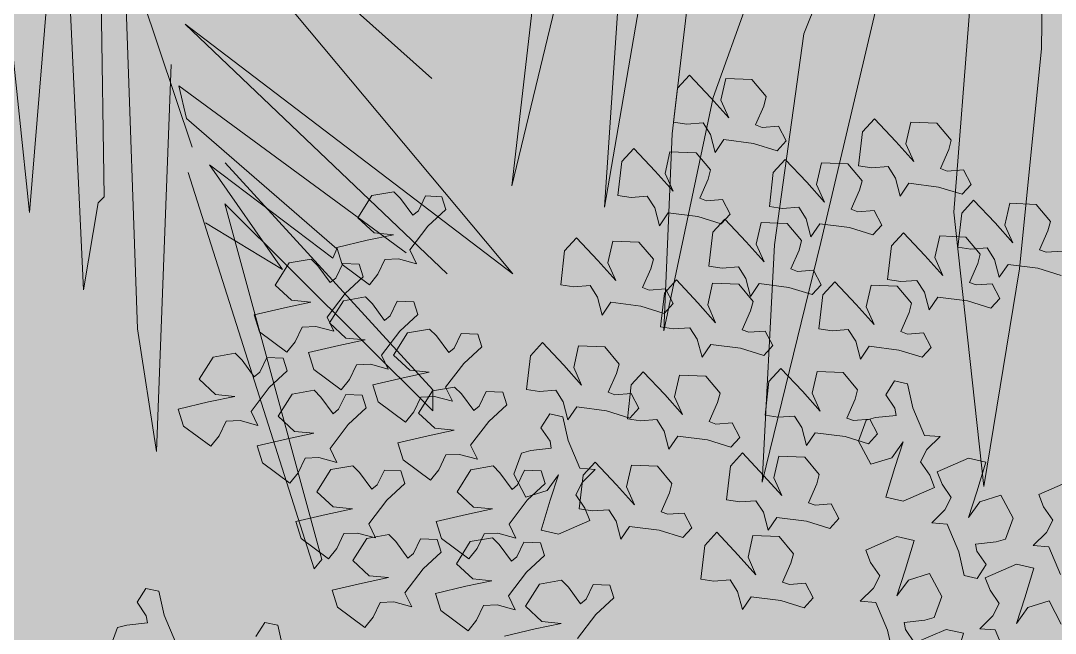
# Model space of a CAD drawing. Header units: metres. Extents: x 8 to 2416, y -346 to 476.
# Drawn here: x 49.028 to 49.904, y 55.114 to 55.633 of the extents above; entities that cross this region are included whole.
import ezdxf

# ---------------------------------------------------------------- set-up
doc = ezdxf.new("R2010")
doc.units = ezdxf.units.M
doc.layers.add('ARBOLES', color=86, linetype='Continuous', lineweight=0)
doc.layers.add('grama', color=7, linetype='Continuous', lineweight=0, true_color=0x698c45)

# ---------------------------------------------------------------- blocks, each defined once
blk = doc.blocks.new('A2')
at = {"layer": 'ARBOLES', "color": 87, "true_color": 0x4f6a34, "extrusion": (-5.08599e-09, -1.37735e-08, 1)}
for p, q in [((686.877, -230.174, 0), (666.926, -170.294, 0)), ((703.117, -225.517, 0), (680.828, -205.555, 0)), ((708.603, -238.74, 0), (680.828, -205.555, 0)), ((678.053, -208.051, 0), (675.872, -234.586, 0)), ((679.518, -239.832, 0), (678.053, -208.051, 0)), ((744.433, -223.484, 0), (744.59, -210.101, 0)), ((722.179, -226.812, 0), (727.726, -211.354, 0)), ((710.823, -212.868, 0), (708.552, -232.786, 0)), ((732.019, -213.2, 0), (728.324, -222.496, 0)), ((708.552, -232.786, 0), (713.062, -214.071, 0)), ((680.646, -215.387, 0), (680.923, -233.523, 0)), ((716.047, -215.801, 0), (714.828, -234.227, 0)), ((720.905, -216.602, 0), (719.405, -229.27, 0)), ((714.828, -234.227, 0), (717.496, -218.684, 0)), ((683.173, -242.461, 0), (682.353, -219.168, 0)), ((729.474, -236.631, 0), (733.455, -219.784, 0)), ((739.584, -220.44, 0), (738.49, -234.567, 0)), ((675.872, -234.586, 0), (674.458, -221.235, 0)), ((686.419, -221.836, 0), (704.157, -238.754, 0)), ((686.419, -221.836, 0), (708.603, -238.74, 0)), ((728.324, -222.496, 0), (726.333, -236.77, 0)), ((742.926, -238.395, 0), (744.433, -223.484, 0)), ((685.475, -224.562, 0), (684.474, -250.772, 0)), ((686.51, -228.229, 0), (685.994, -226.021, 0)), ((685.994, -226.021, 0), (701.396, -237.325, 0)), ((718.837, -242.614, 0), (722.179, -226.812, 0)), ((696.686, -237.047, 0), (686.51, -228.229, 0)), ((719.405, -229.27, 0), (718.837, -242.614, 0)), ((703.197, -246.602, 0), (689.117, -231.228, 0)), ((686.61, -231.893, 0), (695.157, -258.725, 0)), ((693.018, -238.456, 0), (688.07, -231.374, 0)), ((688.07, -231.374, 0), (696.423, -237.682, 0)), ((680.511, -233.933, 0), (679.518, -239.832, 0)), ((680.923, -233.523, 0), (680.511, -233.933, 0)), ((695.682, -258.091, 0), (689.108, -233.994, 0)), ((689.108, -233.994, 0), (703.192, -248.022, 0)), ((738.49, -234.567, 0), (740.522, -253.153, 0)), ((687.795, -235.298, 0), (693.018, -238.456, 0)), ((725.495, -252.842, 0), (729.474, -236.631, 0)), ((726.333, -236.77, 0), (725.495, -252.842, 0)), ((696.423, -237.682, 0), (696.686, -237.047, 0)), ((740.522, -253.153, 0), (742.926, -238.395, 0)), ((684.474, -250.772, 0), (683.173, -242.461, 0)), ((703.192, -248.022, 0), (703.197, -246.602, 0)), ((695.157, -258.725, 0), (695.682, -258.091, 0))]:
    blk.add_line(p, q, dxfattribs=at)
blk = doc.blocks.new('TREES')
at = {"layer": 'ARBOLES', "color": 252, "true_color": 0x8da178}
for p, q in [((-0.02161, 0.17486), (-0.02471, 0.17078)), ((-0.01485, 0.16891), (-0.02161, 0.17486)), ((-0.01112, 0.1749), (-0.01194, 0.16854)), ((-0.00358, 0.17531), (-0.01112, 0.1749)), ((0.00101, 0.17078), (-0.00358, 0.17531)), ((-0.02471, 0.17078), (-0.02491, 0.16095)), ((0.00054, 0.16802), (0.00101, 0.17078)), ((-0.00918, 0.16367), (-0.01485, 0.16891)), ((-0.01194, 0.16854), (-0.00918, 0.16367)), ((-0.00134, 0.16237), (0.00054, 0.16802)), ((0.03271, 0.16734), (0.02961, 0.16326)), ((0.03947, 0.16139), (0.03271, 0.16734)), ((0.0432, 0.16738), (0.04237, 0.16102)), ((0.05074, 0.16779), (0.0432, 0.16738)), ((0.05533, 0.16326), (0.05074, 0.16779)), ((-0.02107, 0.16073), (-0.01644, 0.16153)), ((-0.01644, 0.16153), (-0.014, 0.1584)), ((0.00066, 0.16182), (-0.00134, 0.16237)), ((0.00528, 0.16262), (0.00066, 0.16182)), ((0.00788, 0.15862), (0.00528, 0.16262)), ((0.02961, 0.16326), (0.02941, 0.15343)), ((0.04514, 0.15615), (0.03947, 0.16139)), ((0.05486, 0.1605), (0.05533, 0.16326)), ((-0.02491, 0.16095), (-0.02107, 0.16073)), ((-0.014, 0.1584), (-0.01216, 0.15338)), ((0.00556, 0.15556), (0.00788, 0.15862)), ((0.04237, 0.16102), (0.04514, 0.15615)), ((0.05297, 0.15485), (0.05486, 0.1605)), ((-0.01216, 0.15338), (-0.01, 0.1573)), ((-0.01, 0.1573), (-0.00136, 0.15702)), ((-0.00136, 0.15702), (0.00556, 0.15556)), ((-0.03565, 0.15233), (-0.03874, 0.14824)), ((-0.02889, 0.14637), (-0.03565, 0.15233)), ((-0.02516, 0.15237), (-0.02598, 0.146)), ((-0.01762, 0.15277), (-0.02516, 0.15237)), ((-0.01303, 0.14824), (-0.01762, 0.15277)), ((0.00817, 0.15327), (0.00508, 0.14919)), ((0.01493, 0.14732), (0.00817, 0.15327)), ((0.01866, 0.15331), (0.01784, 0.14695)), ((0.0262, 0.15372), (0.01866, 0.15331)), ((0.03079, 0.14919), (0.0262, 0.15372)), ((0.02941, 0.15343), (0.03325, 0.15321)), ((0.03325, 0.15321), (0.03788, 0.15401)), ((0.03788, 0.15401), (0.04032, 0.15089)), ((0.05497, 0.1543), (0.05297, 0.15485)), ((0.0596, 0.1551), (0.05497, 0.1543)), ((0.0622, 0.1511), (0.0596, 0.1551)), ((0.04032, 0.15089), (0.04215, 0.14586)), ((0.04215, 0.14586), (0.04432, 0.14978)), ((0.04432, 0.14978), (0.05296, 0.1495)), ((0.05296, 0.1495), (0.05988, 0.14804)), ((0.05988, 0.14804), (0.0622, 0.1511)), ((-0.03874, 0.14824), (-0.03895, 0.13841)), ((-0.02321, 0.14113), (-0.02889, 0.14637)), ((-0.01349, 0.14549), (-0.01303, 0.14824)), ((0.00508, 0.14919), (0.00487, 0.13936)), ((0.02061, 0.14208), (0.01493, 0.14732)), ((0.01784, 0.14695), (0.02061, 0.14208)), ((0.02844, 0.14078), (0.03033, 0.14643)), ((0.03033, 0.14643), (0.03079, 0.14919)), ((0.06337, 0.1467), (0.06028, 0.14261)), ((0.07013, 0.14075), (0.06337, 0.1467)), ((0.07386, 0.14674), (0.07304, 0.14037)), ((0.0814, 0.14715), (0.07386, 0.14674)), ((0.08599, 0.14262), (0.0814, 0.14715)), ((-0.02598, 0.146), (-0.02321, 0.14113)), ((-0.01538, 0.13983), (-0.01349, 0.14549)), ((0.03044, 0.14023), (0.02844, 0.14078)), ((0.03507, 0.14103), (0.03044, 0.14023)), ((0.03766, 0.13703), (0.03507, 0.14103)), ((0.06028, 0.14261), (0.06008, 0.13278)), ((0.07581, 0.13551), (0.07013, 0.14075)), ((0.07304, 0.14037), (0.07581, 0.13551)), ((0.08553, 0.13986), (0.08599, 0.14262)), ((-0.03895, 0.13841), (-0.0351, 0.1382)), ((-0.0351, 0.1382), (-0.03048, 0.139)), ((-0.03048, 0.139), (-0.02803, 0.13587)), ((-0.01338, 0.13928), (-0.01538, 0.13983)), ((-0.00875, 0.14008), (-0.01338, 0.13928)), ((-0.00616, 0.13608), (-0.00875, 0.14008)), ((0.00487, 0.13936), (0.00872, 0.13914)), ((0.00872, 0.13914), (0.01334, 0.13994)), ((0.01334, 0.13994), (0.01579, 0.13681)), ((0.08364, 0.13421), (0.08553, 0.13986)), ((-0.02803, 0.13587), (-0.0262, 0.13084)), ((-0.0262, 0.13084), (-0.02404, 0.13476)), ((-0.02404, 0.13476), (-0.01539, 0.13448)), ((-0.01539, 0.13448), (-0.00847, 0.13303)), ((-0.00759, 0.13449), (-0.01069, 0.1304)), ((-0.00847, 0.13303), (-0.00616, 0.13608)), ((-0.00083, 0.12853), (-0.00759, 0.13449)), ((0.0029, 0.13452), (0.00207, 0.12816)), ((0.01044, 0.13493), (0.0029, 0.13452)), ((0.01502, 0.1304), (0.01044, 0.13493)), ((0.01579, 0.13681), (0.01762, 0.13179)), ((0.01762, 0.13179), (0.01978, 0.13571)), ((0.01978, 0.13571), (0.02843, 0.13543)), ((0.02843, 0.13543), (0.03535, 0.13397)), ((0.03535, 0.13397), (0.03766, 0.13703)), ((0.04409, 0.13543), (0.04099, 0.13135)), ((0.05085, 0.12948), (0.04409, 0.13543)), ((0.05458, 0.13547), (0.05376, 0.12911)), ((0.06212, 0.13588), (0.05458, 0.13547)), ((0.06671, 0.13135), (0.06212, 0.13588)), ((0.09027, 0.13446), (0.08564, 0.13366)), ((-0.10965, 0.13172), (-0.11306, 0.12498)), ((-0.10343, 0.13343), (-0.10965, 0.13172)), ((-0.10127, 0.13165), (-0.10343, 0.13343)), ((-0.09732, 0.12719), (-0.10127, 0.13165)), ((-0.09422, 0.13305), (-0.09584, 0.12864)), ((-0.08946, 0.1333), (-0.09422, 0.13305)), ((-0.08797, 0.12976), (-0.08946, 0.1333)), ((0.04099, 0.13135), (0.04079, 0.12152)), ((0.06008, 0.13278), (0.06392, 0.13257)), ((0.06392, 0.13257), (0.06855, 0.13337)), ((0.06624, 0.12859), (0.06671, 0.13135)), ((0.06855, 0.13337), (0.07099, 0.13024)), ((0.08564, 0.13366), (0.08364, 0.13421)), ((-0.09584, 0.12864), (-0.09732, 0.12719)), ((-0.0927, 0.1245), (-0.08797, 0.12976)), ((-0.01069, 0.1304), (-0.01089, 0.12057)), ((0.00484, 0.12329), (-0.00083, 0.12853)), ((0.01456, 0.12764), (0.01502, 0.1304)), ((0.05652, 0.12424), (0.05085, 0.12948)), ((0.05376, 0.12911), (0.05652, 0.12424)), ((0.06436, 0.12294), (0.06624, 0.12859)), ((0.07099, 0.13024), (0.07282, 0.12521)), ((0.07282, 0.12521), (0.07499, 0.12914)), ((0.07499, 0.12914), (0.08363, 0.12886)), ((0.08363, 0.12886), (0.09055, 0.1274)), ((-0.03163, 0.12556), (-0.03917, 0.12515)), ((-0.02704, 0.12103), (-0.03163, 0.12556)), ((0.00207, 0.12816), (0.00484, 0.12329)), ((0.01267, 0.12199), (0.01456, 0.12764)), ((-0.11306, 0.12498), (-0.10796, 0.12109)), ((-0.09726, 0.11716), (-0.0927, 0.1245)), ((-0.04966, 0.12511), (-0.05276, 0.12102)), ((-0.0429, 0.11916), (-0.04966, 0.12511)), ((-0.03917, 0.12515), (-0.04, 0.11878)), ((0.06636, 0.12239), (0.06436, 0.12294)), ((0.07098, 0.12319), (0.06636, 0.12239)), ((0.07358, 0.11919), (0.07098, 0.12319)), ((-0.10236, 0.12105), (-0.10974, 0.11876)), ((-0.10796, 0.12109), (-0.10236, 0.12105)), ((-0.05276, 0.12102), (-0.05296, 0.11119)), ((-0.02751, 0.11827), (-0.02704, 0.12103)), ((-0.01089, 0.12057), (-0.00705, 0.12035)), ((-0.00705, 0.12035), (-0.00242, 0.12116)), ((-0.00242, 0.12116), (0.00002, 0.11803)), ((0.01467, 0.12144), (0.01267, 0.12199)), ((0.0193, 0.12224), (0.01467, 0.12144)), ((0.02189, 0.11824), (0.0193, 0.12224)), ((0.02569, 0.11947), (0.02259, 0.11538)), ((0.03245, 0.11351), (0.02569, 0.11947)), ((0.03618, 0.11951), (0.03536, 0.11314)), ((0.04372, 0.11991), (0.03618, 0.11951)), ((0.04079, 0.12152), (0.04463, 0.1213)), ((0.04831, 0.11538), (0.04372, 0.11991)), ((0.04463, 0.1213), (0.04926, 0.1221)), ((0.04926, 0.1221), (0.0517, 0.11897)), ((-0.10974, 0.11876), (-0.11827, 0.11588)), ((-0.09494, 0.11332), (-0.09726, 0.11716)), ((-0.03723, 0.11392), (-0.0429, 0.11916)), ((-0.04, 0.11878), (-0.03723, 0.11392)), ((-0.0294, 0.11262), (-0.02751, 0.11827)), ((0.00002, 0.11803), (0.00185, 0.113)), ((0.00185, 0.113), (0.00402, 0.11692)), ((0.00402, 0.11692), (0.01266, 0.11664)), ((0.01266, 0.11664), (0.01958, 0.11519)), ((0.01958, 0.11519), (0.02189, 0.11824)), ((0.0517, 0.11897), (0.05354, 0.11394)), ((0.05354, 0.11394), (0.0557, 0.11787)), ((0.0557, 0.11787), (0.06434, 0.11759)), ((0.06434, 0.11759), (0.07126, 0.11613)), ((0.07126, 0.11613), (0.07358, 0.11919)), ((-0.11827, 0.11588), (-0.11628, 0.11116)), ((-0.10577, 0.10929), (-0.10414, 0.11369)), ((-0.10414, 0.11369), (-0.10021, 0.11425)), ((-0.10021, 0.11425), (-0.09494, 0.11332)), ((-0.01986, 0.11572), (-0.02296, 0.11163)), ((-0.0131, 0.10977), (-0.01986, 0.11572)), ((-0.00937, 0.11576), (-0.01019, 0.10939)), ((-0.00183, 0.11616), (-0.00937, 0.11576)), ((0.00276, 0.11163), (-0.00183, 0.11616)), ((0.02259, 0.11538), (0.02239, 0.10555)), ((0.03812, 0.10827), (0.03245, 0.11351)), ((0.04784, 0.11263), (0.04831, 0.11538)), ((-0.12535, 0.11184), (-0.13157, 0.11013)), ((-0.12319, 0.11006), (-0.12535, 0.11184)), ((-0.11614, 0.11146), (-0.11776, 0.10705)), ((-0.11628, 0.11116), (-0.10787, 0.10607)), ((-0.11138, 0.11171), (-0.11614, 0.11146)), ((-0.10989, 0.10817), (-0.11138, 0.11171)), ((-0.05296, 0.11119), (-0.04912, 0.11098)), ((-0.04912, 0.11098), (-0.04449, 0.11178)), ((-0.04449, 0.11178), (-0.04205, 0.10865)), ((-0.0274, 0.11207), (-0.0294, 0.11262)), ((-0.02277, 0.11287), (-0.0274, 0.11207)), ((-0.02296, 0.11163), (-0.02316, 0.1018)), ((-0.02017, 0.10887), (-0.02277, 0.11287)), ((0.00229, 0.10888), (0.00276, 0.11163)), ((0.03536, 0.11314), (0.03812, 0.10827)), ((0.04596, 0.10697), (0.04784, 0.11263)), ((-0.13157, 0.11013), (-0.13498, 0.10339)), ((-0.11924, 0.1056), (-0.12319, 0.11006)), ((-0.11462, 0.10291), (-0.10989, 0.10817)), ((-0.10787, 0.10607), (-0.10577, 0.10929)), ((-0.04205, 0.10865), (-0.04022, 0.10362)), ((-0.04022, 0.10362), (-0.03805, 0.10755)), ((-0.03805, 0.10755), (-0.02941, 0.10727)), ((-0.02249, 0.10581), (-0.02017, 0.10887)), ((-0.00743, 0.10452), (-0.0131, 0.10977)), ((-0.01019, 0.10939), (-0.00743, 0.10452)), ((0.00041, 0.10322), (0.00229, 0.10888)), ((-0.11776, 0.10705), (-0.11924, 0.1056)), ((-0.02941, 0.10727), (-0.02249, 0.10581)), ((0.02239, 0.10555), (0.02623, 0.10534)), ((0.02623, 0.10534), (0.03086, 0.10614)), ((0.03086, 0.10614), (0.0333, 0.10301)), ((0.04795, 0.10642), (0.04596, 0.10697)), ((0.05258, 0.10722), (0.04795, 0.10642)), ((0.05518, 0.10322), (0.05258, 0.10722)), ((-0.13498, 0.10339), (-0.12988, 0.0995)), ((-0.11918, 0.09557), (-0.11462, 0.10291)), ((-0.10869, 0.10246), (-0.11491, 0.10075)), ((-0.10654, 0.10068), (-0.10869, 0.10246)), ((-0.09949, 0.10209), (-0.10111, 0.09768)), ((-0.09473, 0.10233), (-0.09949, 0.10209)), ((-0.09324, 0.0988), (-0.09473, 0.10233)), ((-0.02316, 0.1018), (-0.01932, 0.10159)), ((-0.01932, 0.10159), (-0.01469, 0.10239)), ((-0.01469, 0.10239), (-0.01225, 0.09926)), ((0.0024, 0.10267), (0.00041, 0.10322)), ((0.00703, 0.10347), (0.0024, 0.10267)), ((0.00963, 0.09947), (0.00703, 0.10347)), ((0.0333, 0.10301), (0.03514, 0.09798)), ((0.03514, 0.09798), (0.0373, 0.1019)), ((0.0373, 0.1019), (0.04594, 0.10162)), ((0.04594, 0.10162), (0.05286, 0.10017)), ((0.05286, 0.10017), (0.05518, 0.10322)), ((-0.12428, 0.09946), (-0.13166, 0.09717)), ((-0.12988, 0.0995), (-0.12428, 0.09946)), ((-0.11491, 0.10075), (-0.11833, 0.09402)), ((-0.10259, 0.09622), (-0.10654, 0.10068)), ((-0.09796, 0.09354), (-0.09324, 0.0988)), ((-0.01225, 0.09926), (-0.01041, 0.09423)), ((0.00731, 0.09642), (0.00963, 0.09947)), ((-0.13166, 0.09717), (-0.14019, 0.09429)), ((-0.11686, 0.09173), (-0.11918, 0.09557)), ((-0.10111, 0.09768), (-0.10259, 0.09622)), ((-0.01041, 0.09423), (-0.00825, 0.09816)), ((-0.00825, 0.09816), (0.00039, 0.09787)), ((0.00039, 0.09787), (0.00731, 0.09642)), ((-0.14019, 0.09429), (-0.1382, 0.08957)), ((-0.12606, 0.0921), (-0.12213, 0.09266)), ((-0.12213, 0.09266), (-0.11686, 0.09173)), ((-0.11833, 0.09402), (-0.11323, 0.09013)), ((-0.10253, 0.08619), (-0.09796, 0.09354)), ((-0.09563, 0.09324), (-0.09905, 0.0865)), ((-0.08941, 0.09494), (-0.09563, 0.09324)), ((-0.08726, 0.09316), (-0.08941, 0.09494)), ((-0.0833, 0.0887), (-0.08726, 0.09316)), ((-0.08021, 0.09457), (-0.08183, 0.09016)), ((-0.07545, 0.09481), (-0.08021, 0.09457)), ((-0.07396, 0.09128), (-0.07545, 0.09481)), ((-0.05666, 0.09413), (-0.05976, 0.09004)), ((-0.0499, 0.08818), (-0.05666, 0.09413)), ((-0.04617, 0.09417), (-0.04699, 0.0878)), ((-0.03863, 0.09457), (-0.04617, 0.09417)), ((-0.03404, 0.09004), (-0.03863, 0.09457)), ((0.01256, 0.09318), (0.00946, 0.08909)), ((0.01932, 0.08723), (0.01256, 0.09318)), ((0.02305, 0.09322), (0.02222, 0.08685)), ((0.03059, 0.09363), (0.02305, 0.09322)), ((0.03517, 0.08909), (0.03059, 0.09363)), ((0.04553, 0.09265), (0.04337, 0.0884)), ((0.04934, 0.09217), (0.04553, 0.09265)), ((-0.1382, 0.08957), (-0.12979, 0.08448)), ((-0.12768, 0.0877), (-0.12606, 0.0921)), ((-0.10763, 0.09009), (-0.11501, 0.08779)), ((-0.11323, 0.09013), (-0.10763, 0.09009)), ((-0.08183, 0.09016), (-0.0833, 0.0887)), ((-0.07868, 0.08602), (-0.07396, 0.09128)), ((-0.05976, 0.09004), (-0.05996, 0.08021)), ((-0.03451, 0.08729), (-0.03404, 0.09004)), ((0.05154, 0.08545), (0.04934, 0.09217)), ((-0.12979, 0.08448), (-0.12768, 0.0877)), ((-0.11501, 0.08779), (-0.12354, 0.08492)), ((-0.04423, 0.08293), (-0.0499, 0.08818)), ((-0.04699, 0.0878), (-0.04423, 0.08293)), ((-0.03639, 0.08163), (-0.03451, 0.08729)), ((-0.02688, 0.08848), (-0.02998, 0.0844)), ((-0.02012, 0.08253), (-0.02688, 0.08848)), ((-0.01639, 0.08852), (-0.01721, 0.08216)), ((-0.00885, 0.08893), (-0.01639, 0.08852)), ((-0.00426, 0.0844), (-0.00885, 0.08893)), ((0.00946, 0.08909), (0.00926, 0.07926)), ((0.02499, 0.08198), (0.01932, 0.08723)), ((0.02222, 0.08685), (0.02499, 0.08198)), ((0.03471, 0.08634), (0.03517, 0.08909)), ((0.04337, 0.0884), (0.04638, 0.08479)), ((-0.12354, 0.08492), (-0.12155, 0.08019)), ((-0.10021, 0.08235), (-0.10253, 0.08619)), ((-0.09905, 0.0865), (-0.09394, 0.08261)), ((-0.08324, 0.07867), (-0.07868, 0.08602)), ((-0.02998, 0.0844), (-0.03018, 0.07457)), ((-0.00472, 0.08164), (-0.00426, 0.0844)), ((0.03282, 0.08069), (0.03471, 0.08634)), ((0.04638, 0.08479), (0.0469, 0.08279)), ((0.05561, 0.07782), (0.05154, 0.08545)), ((-0.15083, 0.08104), (-0.15425, 0.07431)), ((-0.14461, 0.08275), (-0.15083, 0.08104)), ((-0.14246, 0.08097), (-0.14461, 0.08275)), ((-0.13851, 0.07651), (-0.14246, 0.08097)), ((-0.13541, 0.08237), (-0.13703, 0.07796)), ((-0.13065, 0.08262), (-0.13541, 0.08237)), ((-0.12916, 0.07909), (-0.13065, 0.08262)), ((-0.11103, 0.07832), (-0.10941, 0.08273)), ((-0.10941, 0.08273), (-0.10548, 0.08328)), ((-0.10548, 0.08328), (-0.10021, 0.08235)), ((-0.08835, 0.08257), (-0.09572, 0.08028)), ((-0.09394, 0.08261), (-0.08835, 0.08257)), ((-0.05612, 0.08), (-0.05149, 0.0808)), ((-0.05149, 0.0808), (-0.04905, 0.07767)), ((-0.0344, 0.08108), (-0.03639, 0.08163)), ((-0.02977, 0.08188), (-0.0344, 0.08108)), ((-0.02717, 0.07788), (-0.02977, 0.08188)), ((-0.01445, 0.07729), (-0.02012, 0.08253)), ((-0.01721, 0.08216), (-0.01445, 0.07729)), ((-0.00661, 0.07599), (-0.00472, 0.08164)), ((0.03482, 0.08013), (0.03282, 0.08069)), ((0.03945, 0.08094), (0.03482, 0.08013)), ((0.03844, 0.08062), (0.03681, 0.07438)), ((0.04106, 0.08159), (0.03844, 0.08062)), ((0.04205, 0.07694), (0.03945, 0.08094)), ((0.0469, 0.08279), (0.04106, 0.08159)), ((-0.13703, 0.07796), (-0.13851, 0.07651)), ((-0.13388, 0.07382), (-0.12916, 0.07909)), ((-0.12155, 0.08019), (-0.11314, 0.0751)), ((-0.11314, 0.0751), (-0.11103, 0.07832)), ((-0.09572, 0.08028), (-0.10426, 0.0774)), ((-0.08066, 0.07898), (-0.08688, 0.07727)), ((-0.08093, 0.07484), (-0.08324, 0.07867)), ((-0.07851, 0.0772), (-0.08066, 0.07898)), ((-0.07146, 0.0786), (-0.07308, 0.07419)), ((-0.0667, 0.07885), (-0.07146, 0.0786)), ((-0.06521, 0.07532), (-0.0667, 0.07885)), ((-0.05996, 0.08021), (-0.05612, 0.08)), ((-0.04905, 0.07767), (-0.04722, 0.07264)), ((-0.02949, 0.07483), (-0.02717, 0.07788)), ((0.00926, 0.07926), (0.0131, 0.07905)), ((0.0131, 0.07905), (0.01773, 0.07985)), ((0.01773, 0.07985), (0.02017, 0.07672)), ((0.0601, 0.07791), (0.05561, 0.07782)), ((0.05666, 0.07381), (0.0601, 0.07791)), ((-0.10426, 0.0774), (-0.10227, 0.07267)), ((-0.09175, 0.0708), (-0.09013, 0.07521)), ((-0.08688, 0.07727), (-0.0903, 0.07054)), ((-0.09013, 0.07521), (-0.0862, 0.07576)), ((-0.0862, 0.07576), (-0.08093, 0.07484)), ((-0.07456, 0.07274), (-0.07851, 0.0772)), ((-0.06993, 0.07005), (-0.06521, 0.07532)), ((-0.04722, 0.07264), (-0.04505, 0.07657)), ((-0.04505, 0.07657), (-0.03641, 0.07628)), ((-0.03641, 0.07628), (-0.02949, 0.07483)), ((-0.02634, 0.07435), (-0.02171, 0.07515)), ((-0.02171, 0.07515), (-0.01926, 0.07202)), ((-0.00461, 0.07544), (-0.00661, 0.07599)), ((0.00002, 0.07624), (-0.00461, 0.07544)), ((0.00261, 0.07224), (0.00002, 0.07624)), ((0.02017, 0.07672), (0.022, 0.07169)), ((0.022, 0.07169), (0.02417, 0.07562)), ((0.02417, 0.07562), (0.03281, 0.07534)), ((0.03281, 0.07534), (0.03973, 0.07388)), ((0.03973, 0.07388), (0.04205, 0.07694)), ((0.04686, 0.07052), (0.04969, 0.07535)), ((0.04969, 0.07535), (0.04799, 0.06782)), ((-0.15425, 0.07431), (-0.14915, 0.07041)), ((-0.13844, 0.06648), (-0.13388, 0.07382)), ((-0.12718, 0.07257), (-0.1306, 0.06584)), ((-0.12096, 0.07428), (-0.12718, 0.07257)), ((-0.11881, 0.0725), (-0.12096, 0.07428)), ((-0.11486, 0.06804), (-0.11881, 0.0725)), ((-0.11176, 0.0739), (-0.11338, 0.0695)), ((-0.107, 0.07415), (-0.11176, 0.0739)), ((-0.10551, 0.07062), (-0.107, 0.07415)), ((-0.10227, 0.07267), (-0.09385, 0.06758)), ((-0.07308, 0.07419), (-0.07456, 0.07274)), ((-0.0526, 0.07388), (-0.05477, 0.06963)), ((-0.0488, 0.0734), (-0.0526, 0.07388)), ((-0.0466, 0.06668), (-0.0488, 0.0734)), ((-0.03018, 0.07457), (-0.02634, 0.07435)), ((-0.01926, 0.07202), (-0.01743, 0.06699)), ((0.00029, 0.06918), (0.00261, 0.07224)), ((0.03681, 0.07438), (0.04093, 0.06805)), ((0.05517, 0.07013), (0.05666, 0.07381)), ((0.06883, 0.07244), (0.06021, 0.0677)), ((0.07391, 0.0718), (0.06883, 0.07244)), ((0.07214, 0.06297), (0.07391, 0.0718)), ((-0.14355, 0.07037), (-0.15093, 0.06808)), ((-0.14915, 0.07041), (-0.14355, 0.07037)), ((-0.11338, 0.0695), (-0.11486, 0.06804)), ((-0.11023, 0.06535), (-0.10551, 0.07062)), ((-0.09385, 0.06758), (-0.09175, 0.0708)), ((-0.0903, 0.07054), (-0.0852, 0.06664)), ((-0.07449, 0.06271), (-0.06993, 0.07005)), ((-0.05477, 0.06963), (-0.05176, 0.06602)), ((-0.01743, 0.06699), (-0.01527, 0.07092)), ((-0.01527, 0.07092), (-0.00663, 0.07064)), ((-0.00663, 0.07064), (0.00029, 0.06918)), ((0.04093, 0.06805), (0.04686, 0.07052)), ((0.05818, 0.06652), (0.05517, 0.07013)), ((0.09863, 0.06869), (0.09001, 0.06395)), ((-0.15093, 0.06808), (-0.15946, 0.0652)), ((-0.13613, 0.06264), (-0.13844, 0.06648)), ((-0.1306, 0.06584), (-0.1255, 0.06194)), ((-0.0796, 0.0666), (-0.08697, 0.06431)), ((-0.0852, 0.06664), (-0.0796, 0.0666)), ((-0.05176, 0.06602), (-0.05124, 0.06402)), ((-0.04252, 0.05906), (-0.0466, 0.06668)), ((0.00379, 0.06784), (0.00069, 0.06375)), ((0.01055, 0.06189), (0.00379, 0.06784)), ((0.01428, 0.06788), (0.01346, 0.06151)), ((0.02182, 0.06829), (0.01428, 0.06788)), ((0.02641, 0.06375), (0.02182, 0.06829)), ((0.04799, 0.06782), (0.04621, 0.05899)), ((0.05991, 0.06309), (0.05818, 0.06652)), ((0.06021, 0.0677), (0.06195, 0.06427)), ((-0.15946, 0.0652), (-0.15747, 0.06048)), ((-0.14695, 0.05861), (-0.14533, 0.06302)), ((-0.14533, 0.06302), (-0.1414, 0.06357)), ((-0.1414, 0.06357), (-0.13613, 0.06264)), ((-0.1148, 0.05801), (-0.11023, 0.06535)), ((-0.08697, 0.06431), (-0.09551, 0.06143)), ((-0.07218, 0.05887), (-0.07449, 0.06271)), ((-0.05708, 0.06282), (-0.0597, 0.06185)), ((-0.05124, 0.06402), (-0.05708, 0.06282)), ((0.00069, 0.06375), (0.00049, 0.05392)), ((0.02594, 0.061), (0.02641, 0.06375)), ((0.0513, 0.05835), (0.05991, 0.06309)), ((0.06195, 0.06427), (0.06496, 0.06066)), ((0.07044, 0.05544), (0.07214, 0.06297)), ((0.07919, 0.06274), (0.07327, 0.06027)), ((0.08332, 0.05641), (0.07919, 0.06274)), ((0.09001, 0.06395), (0.09175, 0.06052)), ((-0.15747, 0.06048), (-0.14906, 0.05539)), ((-0.1199, 0.0619), (-0.12728, 0.05961)), ((-0.1255, 0.06194), (-0.1199, 0.0619)), ((-0.09551, 0.06143), (-0.09352, 0.05671)), ((-0.08138, 0.05925), (-0.07745, 0.0598)), ((-0.07745, 0.0598), (-0.07218, 0.05887)), ((-0.0597, 0.06185), (-0.06133, 0.05561)), ((-0.03826, 0.06127), (-0.04136, 0.05718)), ((-0.0315, 0.05532), (-0.03826, 0.06127)), ((-0.02777, 0.06131), (-0.02859, 0.05494)), ((-0.02023, 0.06172), (-0.02777, 0.06131)), ((-0.01564, 0.05718), (-0.02023, 0.06172)), ((0.01622, 0.05665), (0.01055, 0.06189)), ((0.01346, 0.06151), (0.01622, 0.05665)), ((0.02406, 0.05535), (0.02594, 0.061)), ((0.06496, 0.06066), (0.06347, 0.05698)), ((0.07327, 0.06027), (0.07044, 0.05544)), ((0.09175, 0.06052), (0.09476, 0.05691)), ((-0.14906, 0.05539), (-0.14695, 0.05861)), ((-0.12728, 0.05961), (-0.13581, 0.05674)), ((-0.13581, 0.05674), (-0.13382, 0.05201)), ((-0.11248, 0.05417), (-0.1148, 0.05801)), ((-0.083, 0.05484), (-0.08138, 0.05925)), ((-0.06751, 0.05739), (-0.07373, 0.05568)), ((-0.06536, 0.05561), (-0.06751, 0.05739)), ((-0.05831, 0.05701), (-0.05993, 0.0526)), ((-0.05355, 0.05726), (-0.05831, 0.05701)), ((-0.05206, 0.05373), (-0.05355, 0.05726)), ((-0.03804, 0.05914), (-0.04252, 0.05906)), ((-0.04136, 0.05718), (-0.04156, 0.04735)), ((-0.04148, 0.05504), (-0.03804, 0.05914)), ((-0.01611, 0.05443), (-0.01564, 0.05718)), ((0.04621, 0.05899), (0.0513, 0.05835)), ((0.06347, 0.05698), (0.06003, 0.05288)), ((0.09476, 0.05691), (0.09327, 0.05323)), ((-0.1233, 0.05014), (-0.12168, 0.05455)), ((-0.12168, 0.05455), (-0.11775, 0.0551)), ((-0.11775, 0.0551), (-0.11248, 0.05417)), ((-0.09352, 0.05671), (-0.08511, 0.05162)), ((-0.08511, 0.05162), (-0.083, 0.05484)), ((-0.07373, 0.05568), (-0.07715, 0.04895)), ((-0.0614, 0.05115), (-0.06536, 0.05561)), ((-0.06133, 0.05561), (-0.0572, 0.04928)), ((-0.05128, 0.05175), (-0.04845, 0.05658)), ((-0.04845, 0.05658), (-0.05015, 0.04905)), ((-0.04297, 0.05136), (-0.04148, 0.05504)), ((-0.02583, 0.05007), (-0.0315, 0.05532)), ((-0.02859, 0.05494), (-0.02583, 0.05007)), ((-0.01799, 0.04878), (-0.01611, 0.05443)), ((0.00049, 0.05392), (0.00433, 0.05371)), ((0.00433, 0.05371), (0.00896, 0.05451)), ((0.00896, 0.05451), (0.0114, 0.05138)), ((0.02605, 0.0548), (0.02406, 0.05535)), ((0.03068, 0.0556), (0.02605, 0.0548)), ((0.03328, 0.0516), (0.03068, 0.0556)), ((0.08168, 0.05017), (0.08332, 0.05641)), ((-0.13382, 0.05201), (-0.12541, 0.04692)), ((-0.11403, 0.05193), (-0.11745, 0.0452)), ((-0.10781, 0.05364), (-0.11403, 0.05193)), ((-0.10566, 0.05186), (-0.10781, 0.05364)), ((-0.1017, 0.0474), (-0.10566, 0.05186)), ((-0.09861, 0.05326), (-0.10023, 0.04885)), ((-0.09385, 0.05351), (-0.09861, 0.05326)), ((-0.09236, 0.04998), (-0.09385, 0.05351)), ((-0.05993, 0.0526), (-0.0614, 0.05115)), ((-0.0572, 0.04928), (-0.05128, 0.05175)), ((-0.05678, 0.04846), (-0.05206, 0.05373)), ((-0.03996, 0.04775), (-0.04297, 0.05136)), ((0.0114, 0.05138), (0.01324, 0.04635)), ((0.03096, 0.04854), (0.03328, 0.0516)), ((0.06003, 0.05288), (0.06451, 0.05297)), ((0.06451, 0.05297), (0.06859, 0.04534)), ((0.09327, 0.05323), (0.08983, 0.04913)), ((-0.12541, 0.04692), (-0.1233, 0.05014)), ((-0.10023, 0.04885), (-0.1017, 0.0474)), ((-0.09708, 0.04471), (-0.09236, 0.04998)), ((-0.07715, 0.04895), (-0.07204, 0.04505)), ((-0.06134, 0.04112), (-0.05678, 0.04846)), ((-0.05015, 0.04905), (-0.05193, 0.04022)), ((-0.03772, 0.04714), (-0.03309, 0.04794)), ((-0.03309, 0.04794), (-0.03065, 0.04481)), ((-0.016, 0.04822), (-0.01799, 0.04878)), ((-0.01137, 0.04902), (-0.016, 0.04822)), ((-0.00877, 0.04502), (-0.01137, 0.04902)), ((0.01324, 0.04635), (0.0154, 0.05028)), ((0.0154, 0.05028), (0.02404, 0.05)), ((0.02404, 0.05), (0.03096, 0.04854)), ((0.05043, 0.04803), (0.04181, 0.04329)), ((0.05551, 0.04739), (0.05043, 0.04803)), ((0.07323, 0.048), (0.07907, 0.0492)), ((0.07375, 0.046), (0.07323, 0.048)), ((0.07907, 0.0492), (0.08168, 0.05017)), ((0.08983, 0.04913), (0.09431, 0.04922)), ((0.09431, 0.04922), (0.09839, 0.04159)), ((-0.11745, 0.0452), (-0.11235, 0.0413)), ((-0.06645, 0.04501), (-0.07382, 0.04272)), ((-0.07204, 0.04505), (-0.06645, 0.04501)), ((-0.04156, 0.04735), (-0.03772, 0.04714)), ((-0.03822, 0.04432), (-0.03996, 0.04775)), ((-0.03065, 0.04481), (-0.02881, 0.03978)), ((-0.01109, 0.04197), (-0.00877, 0.04502)), ((0.01657, 0.04482), (0.00903, 0.04442)), ((0.02116, 0.04029), (0.01657, 0.04482)), ((0.05374, 0.03856), (0.05551, 0.04739)), ((0.06859, 0.04534), (0.07079, 0.03862)), ((0.07676, 0.04239), (0.07375, 0.046)), ((-0.10164, 0.03737), (-0.09708, 0.04471)), ((-0.07382, 0.04272), (-0.08236, 0.03984)), ((-0.04684, 0.03958), (-0.03822, 0.04432)), ((-0.02881, 0.03978), (-0.02665, 0.04371)), ((-0.02665, 0.04371), (-0.01801, 0.04343)), ((-0.01801, 0.04343), (-0.01109, 0.04197)), ((-0.00146, 0.04438), (-0.00456, 0.04029)), ((0.0053, 0.03842), (-0.00146, 0.04438)), ((0.00903, 0.04442), (0.00821, 0.03805)), ((0.04181, 0.04329), (0.04355, 0.03986)), ((0.07459, 0.03814), (0.07676, 0.04239)), ((0.08548, 0.04333), (0.07686, 0.03859)), ((0.09057, 0.04269), (0.08548, 0.04333)), ((0.08879, 0.03386), (0.09057, 0.04269)), ((-0.11412, 0.03897), (-0.12266, 0.03609)), ((-0.10675, 0.04126), (-0.11412, 0.03897)), ((-0.11235, 0.0413), (-0.10675, 0.04126)), ((-0.08236, 0.03984), (-0.08037, 0.03512)), ((-0.05903, 0.03728), (-0.06134, 0.04112)), ((-0.05193, 0.04022), (-0.04684, 0.03958)), ((-0.00456, 0.04029), (-0.00476, 0.03046)), ((0.02069, 0.03754), (0.02116, 0.04029)), ((0.04355, 0.03986), (0.04656, 0.03625)), ((-0.12266, 0.03609), (-0.12067, 0.03137)), ((-0.09933, 0.03353), (-0.10164, 0.03737)), ((-0.06576, 0.03674), (-0.07198, 0.03504)), ((-0.06985, 0.03325), (-0.06823, 0.03766)), ((-0.06823, 0.03766), (-0.0643, 0.03821)), ((-0.06361, 0.03497), (-0.06576, 0.03674)), ((-0.0643, 0.03821), (-0.05903, 0.03728)), ((-0.05656, 0.03637), (-0.05818, 0.03196)), ((-0.0518, 0.03662), (-0.05656, 0.03637)), ((-0.05031, 0.03308), (-0.0518, 0.03662)), ((0.01097, 0.03318), (0.0053, 0.03842)), ((0.00821, 0.03805), (0.01097, 0.03318)), ((0.01881, 0.03188), (0.02069, 0.03754)), ((0.04656, 0.03625), (0.04507, 0.03257)), ((0.05203, 0.03103), (0.05374, 0.03856)), ((0.05487, 0.03585), (0.05203, 0.03103)), ((0.06079, 0.03833), (0.05487, 0.03585)), ((0.06491, 0.032), (0.06079, 0.03833)), ((0.07079, 0.03862), (0.07459, 0.03814)), ((0.07686, 0.03859), (0.0786, 0.03516)), ((-0.11015, 0.0295), (-0.10853, 0.03391)), ((-0.10853, 0.03391), (-0.1046, 0.03446)), ((-0.10176, 0.03316), (-0.10518, 0.02643)), ((-0.1046, 0.03446), (-0.09933, 0.03353)), ((-0.09554, 0.03487), (-0.10176, 0.03316)), ((-0.09339, 0.03309), (-0.09554, 0.03487)), ((-0.08944, 0.02863), (-0.09339, 0.03309)), ((-0.08634, 0.03449), (-0.08796, 0.03009)), ((-0.08158, 0.03474), (-0.08634, 0.03449)), ((-0.08009, 0.03121), (-0.08158, 0.03474)), ((-0.08037, 0.03512), (-0.07195, 0.03003)), ((-0.07198, 0.03504), (-0.0754, 0.0283)), ((-0.07195, 0.03003), (-0.06985, 0.03325)), ((-0.05965, 0.03051), (-0.06361, 0.03497)), ((-0.05503, 0.02782), (-0.05031, 0.03308)), ((0.0786, 0.03516), (0.08161, 0.03155)), ((0.08709, 0.02633), (0.08879, 0.03386)), ((0.09584, 0.03363), (0.08992, 0.03116)), ((0.09997, 0.0273), (0.09584, 0.03363)), ((-0.12067, 0.03137), (-0.11226, 0.02628)), ((-0.08796, 0.03009), (-0.08944, 0.02863)), ((-0.08481, 0.02594), (-0.08009, 0.03121)), ((-0.05818, 0.03196), (-0.05965, 0.03051)), ((-0.00476, 0.03046), (-0.00092, 0.03025)), ((-0.00092, 0.03025), (0.00371, 0.03105)), ((0.00371, 0.03105), (0.00615, 0.02792)), ((0.02081, 0.03133), (0.01881, 0.03188)), ((0.02543, 0.03213), (0.02081, 0.03133)), ((0.02803, 0.02813), (0.02543, 0.03213)), ((0.04507, 0.03257), (0.04163, 0.02847)), ((0.06328, 0.02576), (0.06491, 0.032)), ((0.08161, 0.03155), (0.08012, 0.02787)), ((0.08992, 0.03116), (0.08709, 0.02633)), ((-0.11226, 0.02628), (-0.11015, 0.0295)), ((-0.0754, 0.0283), (-0.07029, 0.02441)), ((-0.05959, 0.02047), (-0.05503, 0.02782)), ((0.00615, 0.02792), (0.00799, 0.02289)), ((0.02571, 0.02508), (0.02803, 0.02813)), ((0.04163, 0.02847), (0.04611, 0.02855)), ((0.04611, 0.02855), (0.05019, 0.02093)), ((0.08012, 0.02787), (0.07668, 0.02377)), ((-0.10518, 0.02643), (-0.10008, 0.02253)), ((-0.08938, 0.0186), (-0.08481, 0.02594)), ((-0.0647, 0.02437), (-0.07207, 0.02208)), ((-0.07029, 0.02441), (-0.0647, 0.02437)), ((-0.05095, 0.0247), (-0.05436, 0.01796)), ((-0.04473, 0.0264), (-0.05095, 0.0247)), ((-0.04257, 0.02462), (-0.04473, 0.0264)), ((-0.03862, 0.02016), (-0.04257, 0.02462)), ((-0.03552, 0.02603), (-0.03714, 0.02162)), ((-0.03076, 0.02627), (-0.03552, 0.02603)), ((-0.02927, 0.02274), (-0.03076, 0.02627)), ((0.00799, 0.02289), (0.01015, 0.02681)), ((0.01015, 0.02681), (0.01879, 0.02653)), ((0.01879, 0.02653), (0.02571, 0.02508)), ((0.05483, 0.02359), (0.06067, 0.02478)), ((0.06067, 0.02478), (0.06328, 0.02576)), ((-0.09448, 0.0225), (-0.10186, 0.0202)), ((-0.10008, 0.02253), (-0.09448, 0.0225)), ((-0.07207, 0.02208), (-0.08061, 0.0192)), ((-0.03714, 0.02162), (-0.03862, 0.02016)), ((-0.03399, 0.01748), (-0.02927, 0.02274)), ((0.05019, 0.02093), (0.05239, 0.01421)), ((0.05535, 0.02159), (0.05483, 0.02359)), ((0.05836, 0.01798), (0.05535, 0.02159)), ((0.06708, 0.02269), (0.05846, 0.01795)), ((0.07217, 0.02205), (0.06708, 0.02269)), ((0.07039, 0.01322), (0.07217, 0.02205)), ((0.07668, 0.02377), (0.08116, 0.02386)), ((0.08116, 0.02386), (0.08524, 0.01623)), ((-0.10186, 0.0202), (-0.11039, 0.01733)), ((-0.08706, 0.01476), (-0.08938, 0.0186)), ((-0.08061, 0.0192), (-0.07862, 0.01447)), ((-0.05728, 0.01664), (-0.05959, 0.02047)), ((-0.05436, 0.01796), (-0.04926, 0.01407)), ((-0.11039, 0.01733), (-0.1084, 0.0126)), ((-0.09788, 0.01073), (-0.09626, 0.01514)), ((-0.09626, 0.01514), (-0.09233, 0.01569)), ((-0.09233, 0.01569), (-0.08706, 0.01476)), ((-0.0681, 0.01261), (-0.06648, 0.01701)), ((-0.06648, 0.01701), (-0.06255, 0.01757)), ((-0.06255, 0.01757), (-0.05728, 0.01664)), ((-0.03856, 0.01013), (-0.03399, 0.01748)), ((-0.16389, 0.01286), (-0.16606, 0.00861)), ((-0.16009, 0.01238), (-0.16389, 0.01286)), ((-0.15789, 0.00566), (-0.16009, 0.01238)), ((-0.1084, 0.0126), (-0.09999, 0.00751)), ((-0.07862, 0.01447), (-0.07021, 0.00938)), ((-0.07021, 0.00938), (-0.0681, 0.01261)), ((-0.04366, 0.01403), (-0.05104, 0.01174)), ((-0.04926, 0.01407), (-0.04366, 0.01403)), ((-0.09999, 0.00751), (-0.09788, 0.01073)), ((-0.05104, 0.01174), (-0.05957, 0.00886)), ((-0.16606, 0.00861), (-0.16305, 0.005)), ((-0.12884, 0.00629), (-0.13101, 0.00204)), ((-0.12504, 0.00581), (-0.12884, 0.00629)), ((-0.16253, 0.003), (-0.16837, 0.0018)), ((-0.16305, 0.005), (-0.16253, 0.003)), ((-0.15381, -0.00196), (-0.15789, 0.00566)), ((-0.12284, -0.00091), (-0.12504, 0.00581)), ((-0.17098, 0.00083), (-0.17261, -0.00541)), ((-0.16837, 0.0018), (-0.17098, 0.00083))]:
    blk.add_line(p, q, dxfattribs=at)

msp = doc.modelspace()

# ---------------------------------------------------------------- hatches: boundary and pattern name
at = {"layer": 'grama', "transparency": 33554495}
h = msp.add_hatch(color=256, dxfattribs=at)
h.dxf.hatch_style = 1
edge = h.paths.add_edge_path()
edge.add_line((80.80909, 57.9566), (21.06071, 57.94696))
edge.add_line((21.06071, 57.94696), (21.03853, 56.94696))
edge.add_line((21.03853, 56.94696), (37.35087, 56.94959))
edge.add_arc((37.35097, 56.34959), 0.6, 0.00924, 90.00924, ccw=False)
edge.add_line((37.95097, 56.34969), (37.95136, 53.94969))
edge.add_arc((37.35136, 53.94959), 0.6, -89.99076, 0.00924, ccw=False)
edge.add_line((37.35145, 53.34959), (36.05148, 53.34938))
edge.add_arc((36.05153, 53.04938), 0.3, 90.00924, 180.01385)
edge.add_line((35.75153, 53.04931), (35.75155, 52.94807))
edge.add_line((35.75155, 52.94807), (52.32655, 52.95357))
edge.add_line((52.32655, 52.95357), (52.32655, 53.25357))
edge.add_line((52.32655, 53.25357), (62.20155, 53.25357))
edge.add_line((62.20155, 53.25357), (62.20155, 47.44807))
edge.add_line((62.20155, 47.44807), (63.20155, 47.44807))
edge.add_line((63.20155, 47.44807), (63.20155, 53.25492))
edge.add_line((63.20155, 53.25492), (70.36337, 53.25492))
edge.add_line((70.36337, 53.25492), (70.36337, 47.74807))
edge.add_line((70.36337, 47.74807), (70.96337, 47.74807))
edge.add_line((70.96337, 47.74807), (70.96337, 38.16176))
edge.add_line((70.96337, 38.16176), (70.36337, 38.16245))
edge.add_line((70.36337, 38.16245), (70.36337, 32.65423))
edge.add_line((70.36337, 32.65423), (63.20155, 32.65492))
edge.add_line((63.20155, 32.65492), (63.20155, 38.459))
edge.add_line((63.20155, 38.459), (62.20155, 38.459))
edge.add_line((62.20155, 38.459), (62.18905, 32.65357))
edge.add_line((62.18905, 32.65357), (52.32655, 32.65357))
edge.add_line((52.32655, 32.65357), (52.32655, 32.95357))
edge.add_line((52.32655, 32.95357), (27.95155, 32.959))
edge.add_line((27.95155, 32.959), (27.95155, 39.359))
edge.add_line((27.95155, 39.359), (26.8226, 39.359))
edge.add_line((26.8226, 39.359), (26.8226, 40.259))
edge.add_line((26.8226, 40.259), (26.4226, 40.259))
edge.add_line((26.4226, 40.259), (26.4226, 45.64807))
edge.add_line((26.4226, 45.64807), (26.8226, 45.64807))
edge.add_line((26.8226, 45.64807), (26.8226, 46.54807))
edge.add_line((26.8226, 46.54807), (27.95155, 46.54807))
edge.add_line((27.95155, 46.54807), (27.95155, 52.94807))
edge.add_line((27.95155, 52.94807), (28.15152, 52.94807))
edge.add_line((28.15152, 52.94807), (28.1515, 53.04811))
edge.add_arc((27.8515, 53.04806), 0.3, 0.00924, 90.00924)
edge.add_line((27.85146, 53.34806), (25.16338, 53.34763))
edge.add_arc((25.16351, 52.54763), 0.8, 90.00924, 198.79711)
edge.add_arc((-3.02361, 42.95354), 28.97516, -26.202094, 18.797106, ccw=False)
edge.add_arc((21.17964, 31.04296), 2, 270, 333.79791, ccw=False)
edge.add_line((21.17964, 29.04296), (20.41961, 29.04296))
edge.add_line((20.41961, 29.04296), (20.39553, 27.95762))
edge.add_line((20.39553, 27.95762), (80.30505, 27.9575))
edge.add_line((80.30505, 27.9575), (80.80909, 57.9566))

# ---------------------------------------------------------------- block references
at = {"layer": 'ARBOLES', "xscale": 0.0125, "yscale": 0.0125, "zscale": 0.0125}
msp.add_blockref('A2', (40.58731, 58.40265, 0), dxfattribs=at)
at = {"layer": 'ARBOLES', "xscale": 2.935254890295517, "yscale": 2.935254890295517, "zscale": 2.935254890295517, "rotation": 354.6252016265699}
msp.add_blockref('TREES', (49.60968, 55.06951, 0), dxfattribs=at)

doc.saveas('drawing.dxf')
